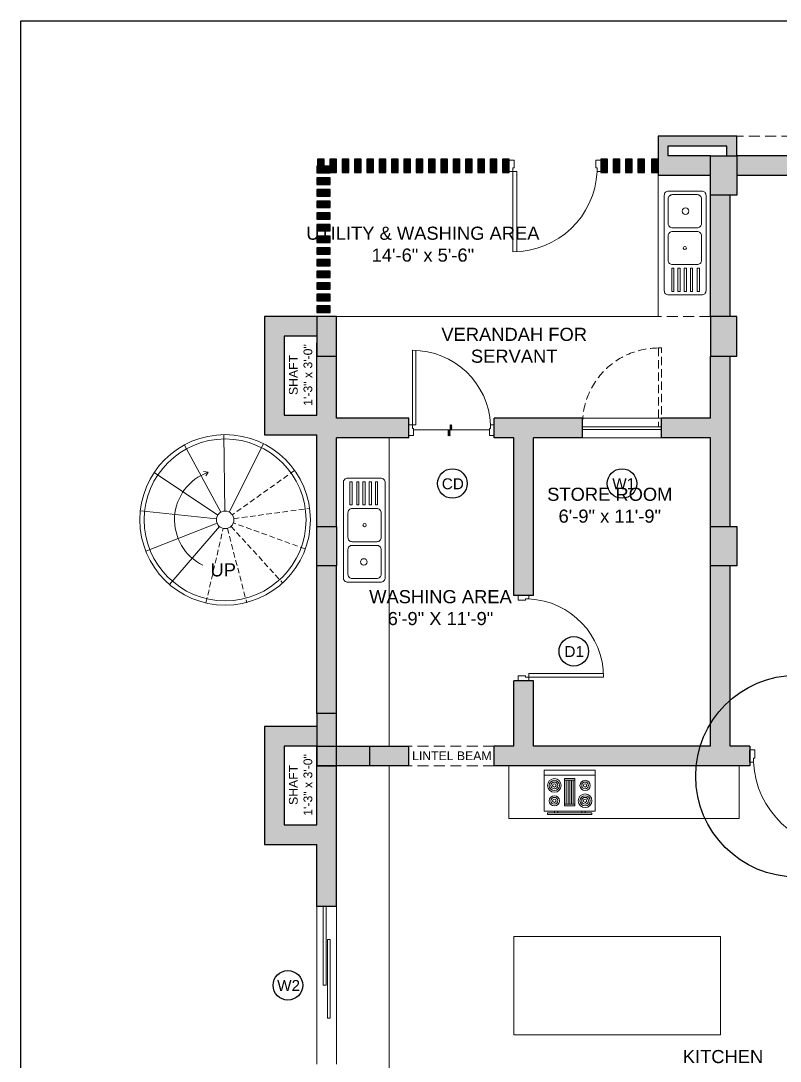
# Model space of a CAD drawing. Header units: inches. Extents: x 211391 to 214260, y -106888 to -102532.
# Drawn here: x 211468.8 to 211816, y -105902.4 to -105426.6 of the extents above; entities that cross this region are included whole.
import ezdxf

# ---------------------------------------------------------------- set-up
doc = ezdxf.new("R2010")
doc.units = ezdxf.units.IN
doc.header["$MEASUREMENT"] = 0
doc.linetypes.add('HIDDEN', pattern=[0.375, 0.25, -0.125])
doc.layers.get('0').update_dxf_attribs({"color": 4})
doc.layers.add('COLUMN', color=6, linetype='Continuous')
for name, color, linetype, lineweight in [('counter', 177, 'Continuous', 13), ('DOOR', 2, 'Continuous', 9), ('DROP', 1, 'Continuous', 5), ('FIXTURES', 8, 'Continuous', 9), ('HATCH', 251, 'Continuous', 13), ('HIDDEN', 8, 'Continuous', 13), ('STEPS', 2, 'Continuous', 18), ('TEXT', 3, 'Continuous', 9), ('TEXT 1', 3, 'Continuous', 15), ('WALL', 5, 'Continuous', 25), ('window', 1, 'Continuous', 18)]:
    doc.layers.add(name, color=color, linetype=linetype, lineweight=lineweight)
doc.styles.add('22', font='arial.ttf', dxfattribs={"height": 7})
doc.styles.add('STYLE1', font='arial.ttf', dxfattribs={"height": 8})

# ---------------------------------------------------------------- blocks, each defined once
blk = doc.blocks.new('*U5')
at = {"layer": 'DOOR'}
for points in [[(1.5, -4.54), (1.5, -3.04), (2, -3.04), (2, -0.04), (0, -0.04), (0, -4.54)], [(34.5, -4.54), (34.5, -3.04), (34, -3.04), (34, -0.04), (36, -0.04), (36, -4.54)]]:
    blk.add_lwpolyline(points, close=True, dxfattribs=at)
blk.add_lwpolyline([(34.5, -4.54, -0.400224), (1.5, -36.04), (1.5, -4.54), (3, -4.54), (3, -36.01)], format="xyb", dxfattribs=at)
blk = doc.blocks.new('*X6')
at = {"color": 0}
for p, q in [((-16.8, -3.5), (-13.3, 0)), ((-16.8, -0.8), (-15.9, 0)), ((-16.4, -5.8), (-10.6, 0)), ((-13.8, -5.8), (-8, 0)), ((-11.1, -5.8), (-5.3, 0)), ((-8.5, -5.8), (-2.7, 0)), ((-5.8, -5.8), (0, 0)), ((0, 0), (6, 6)), ((0, 2.7), (3.3, 6)), ((0, 5.3), (0.7, 6)), ((2.7, 0), (8.7, 6)), ((5.3, 0), (11.3, 6)), ((8, 0), (14, 6)), ((10.6, 0), (16.6, 6)), ((13.3, 0), (17, 3.8)), ((15.9, 0), (17, 1.1)), ((-3.2, -5.8), (0, -2.7)), ((-0.5, -5.8), (0, -5.3))]:
    blk.add_line(p, q, dxfattribs=at)
blk = doc.blocks.new('4 UQ46U')
at = {"layer": 'DROP', "lineweight": 5}
blk.add_lwpolyline([(67308.83, -52969.15), (67308.83, -52972.46), (67307.64, -52972.46), (67307.64, -52975.82)], dxfattribs=at)
at = {"layer": 'DROP', "lineweight": 5, "extrusion": (0, 0, -1), "xscale": 0.1972594911858323, "yscale": 0.1972594911858323, "zscale": -0.1972594911858323, "rotation": 270}
blk.add_blockref('*X6', (-67308.83, -52972.46), dxfattribs=at)
blk = doc.blocks.new('A$C65C017E6')
at = {"layer": 'FIXTURES'}
for points in [[(17.3, 0, 0.414214), (19.3, 2), (19.3, 46, 0.414214), (17.3, 48), (2, 48, 0.414214), (0, 46), (0, 2, 0.414214), (2, 0)], [(3.84, 34, 0.414214), (1.84, 32), (1.84, 20.66, 0.414214), (3.84, 18.66), (15.18, 18.66, 0.414214), (17.18, 20.66), (17.18, 32, 0.414214), (15.18, 34)], [(3.84, 1.66, -0.414214), (1.84, 3.66), (1.84, 15, -0.414214), (3.84, 17), (15.18, 17, -0.414214), (17.18, 15), (17.18, 3.66, -0.414214), (15.18, 1.66)]]:
    blk.add_lwpolyline(points, format="xyb", close=True, dxfattribs=at)
for points in [[(3.46, 35.65), (3.46, 35.65), (3.46, 46.34), (3.46, 46.34), (4.46, 46.34), (4.46, 46.34), (4.46, 35.65), (4.46, 35.65)], [(6.34, 35.65), (6.34, 35.65), (6.34, 46.34), (6.34, 46.34), (7.34, 46.34), (7.34, 46.34), (7.34, 35.65), (7.34, 35.65)], [(9.22, 35.65), (9.22, 35.65), (9.22, 46.34), (9.22, 46.34), (10.23, 46.34), (10.23, 46.34), (10.23, 35.65), (10.23, 35.65)], [(12.1, 35.65), (12.1, 35.65), (12.1, 46.34), (12.1, 46.34), (13.11, 46.34), (13.11, 46.34), (13.11, 35.65), (13.11, 35.65)], [(15.27, 35.65), (15.27, 35.65), (15.27, 46.34), (15.27, 46.34), (16.27, 46.34), (16.27, 46.34), (16.27, 35.65), (16.27, 35.65)]]:
    blk.add_lwpolyline(points, close=True, dxfattribs=at)
for centre, radius in [((9.51, 26.33), 0.75), ((9.82, 9.33), 1.5)]:
    blk.add_circle(centre, radius, dxfattribs=at)
blk = doc.blocks.new('Range-Oven - 30 in top')
at = {"layer": 'FIXTURES'}
for p, q in [((0, -3), (30, -3)), ((12, -6), (18, -6)), ((13, -20), (13, -6)), ((14, -6), (14, -20)), ((15, -20), (15, -6)), ((16, -6), (16, -20)), ((17, -20), (17, -6)), ((6, -24), (6, -25)), ((8, -25), (8, -24)), ((18, -20), (12, -20)), ((22, -25), (22, -24)), ((24, -24), (24, -25))]:
    blk.add_line(p, q, dxfattribs=at)
for points in [[(0, -24), (0, 0), (30, 0), (30, -24)], [(12, -21), (12, -5), (18, -5), (18, -21)], [(2, -26), (2, -25), (28, -25), (28, -26)]]:
    blk.add_lwpolyline(points, close=True, dxfattribs=at)
for centre, radius in [((6, -9), 4), ((6, -9), 3), ((24, -9), 3), ((6, -9), 2), ((6, -9), 1), ((24, -9), 2), ((24, -9), 1), ((6, -18), 3), ((6, -18), 2), ((6, -18), 1), ((24, -18), 4), ((24, -18), 3), ((24, -18), 2), ((24, -18), 1)]:
    blk.add_circle(centre, radius, dxfattribs=at)
blk = doc.blocks.new('erwe54')
at = {"layer": 'COLUMN', "ltscale": 20, "true_color": 0xe517e8}
h = blk.add_hatch(color=6, dxfattribs=at)
h.dxf.hatch_style = 1
h.paths.add_polyline_path([(205227.77, -115091.54), (205227.77, -115073.54), (205215.77, -115073.54), (205215.77, -115091.54)])
h = blk.add_hatch(color=6, dxfattribs=at)
h.dxf.hatch_style = 1
h.paths.add_polyline_path([(205035.77, -115165.04), (205044.77, -115165.04), (205044.77, -115147.04), (205035.77, -115147.04)])
h = blk.add_hatch(color=6, dxfattribs=at)
h.dxf.hatch_style = 1
h.paths.add_polyline_path([(205215.77, -115165.04), (205227.77, -115165.04), (205227.77, -115147.04), (205215.77, -115147.04)])
h = blk.add_hatch(color=6, dxfattribs=at)
h.dxf.hatch_style = 1
h.paths.add_polyline_path([(205044.77, -115261.04), (205044.77, -115243.04), (205035.77, -115243.04), (205035.77, -115261.04)])
h = blk.add_hatch(color=6, dxfattribs=at)
h.dxf.hatch_style = 1
h.paths.add_polyline_path([(205227.77, -115261.04), (205227.77, -115243.04), (205215.77, -115243.04), (205215.77, -115261.04)])
h = blk.add_hatch(color=6, dxfattribs=at)
h.dxf.hatch_style = 1
h.paths.add_polyline_path([(205035.77, -115328.54), (205035.77, -115352.54), (205044.77, -115352.54), (205044.77, -115328.54)])
h = blk.add_hatch(color=6, dxfattribs=at)
h.dxf.hatch_style = 1
h.paths.add_polyline_path([(205059.77, -115352.54), (205035.77, -115352.54), (205035.77, -115343.54), (205059.77, -115343.54)])
at = {"layer": 'COLUMN', "ltscale": 20}
for points in [[(205227.77, -115073.54), (205227.77, -115091.54), (205215.77, -115091.54), (205215.77, -115073.54)], [(205035.77, -115165.04), (205044.77, -115165.04), (205044.77, -115147.04), (205035.77, -115147.04)], [(205215.77, -115165.04), (205227.77, -115165.04), (205227.77, -115147.04), (205215.77, -115147.04)], [(205044.77, -115243.04), (205044.77, -115261.04), (205035.77, -115261.04), (205035.77, -115243.04)], [(205227.77, -115243.04), (205227.77, -115261.04), (205215.77, -115261.04), (205215.77, -115243.04)], [(205035.77, -115328.54), (205035.77, -115352.54), (205044.77, -115352.54), (205044.77, -115328.54)], [(205059.77, -115352.54), (205035.77, -115352.54), (205035.77, -115343.54), (205059.77, -115343.54)]]:
    blk.add_lwpolyline(points, close=True, dxfattribs=at)

msp = doc.modelspace()

# ---------------------------------------------------------------- hatches: boundary and pattern name
at = {"layer": 'HATCH', "ltscale": 15}
h = msp.add_hatch(color=256, dxfattribs=at)
h.dxf.hatch_style = 1
h.paths.add_polyline_path([(211784.19, -105488.4), (211764.69, -105488.4), (211764.69, -105483.9), (211791.69, -105483.9), (211791.69, -105488.4), (211796.19, -105488.4), (211796.19, -105479.4), (211760.19, -105479.4), (211760.19, -105497.4), (211784.19, -105497.4)])
h = msp.add_hatch(color=256, dxfattribs=at)
h.dxf.hatch_style = 1
h.paths.add_polyline_path([(211829.19, -105488.4), (211796.19, -105488.4), (211796.19, -105497.4), (211829.19, -105497.4)])
at = {"layer": 'HATCH', "ltscale": 20}
h = msp.add_hatch(dxfattribs=at)
h.set_pattern_fill('ANSI31', color=256, angle=90)
h.set_pattern_definition([(135, (114067.77103, -317695.17043), (-0.08838834765, -0.08838834765), [])])
h.paths.add_polyline_path([(211604.19, -105496.06), (211610.19, -105496.06), (211610.19, -105493.06), (211604.19, -105493.06)])
h = msp.add_hatch(dxfattribs=at)
h.set_pattern_fill('ANSI31', color=256)
h.set_pattern_definition([(45, (-594.66648, -7953.48748), (-0.08838834765, 0.08838834765), [])])
h.paths.add_polyline_path([(211604.44, -105489.9), (211604.44, -105495.9), (211607.44, -105495.9), (211607.44, -105489.9)])
h = msp.add_hatch(dxfattribs=at)
h.set_pattern_fill('ANSI31', color=256)
h.set_pattern_definition([(45, (-589.02779, -7953.48748), (-0.08838834765, 0.08838834765), [])])
h.paths.add_polyline_path([(211610.08, -105489.9), (211610.08, -105495.9), (211613.08, -105495.9), (211613.08, -105489.9)])
h = msp.add_hatch(dxfattribs=at)
h.set_pattern_fill('ANSI31', color=256)
h.set_pattern_definition([(45, (-583.3891, -7953.48748), (-0.08838834765, 0.08838834765), [])])
h.paths.add_polyline_path([(211615.72, -105489.9), (211615.72, -105495.9), (211618.72, -105495.9), (211618.72, -105489.9)])
h = msp.add_hatch(dxfattribs=at)
h.set_pattern_fill('ANSI31', color=256)
h.set_pattern_definition([(45, (-577.75041, -7953.48748), (-0.08838834765, 0.08838834765), [])])
h.paths.add_polyline_path([(211621.36, -105489.9), (211621.36, -105495.9), (211624.36, -105495.9), (211624.36, -105489.9)])
h = msp.add_hatch(dxfattribs=at)
h.set_pattern_fill('ANSI31', color=256)
h.set_pattern_definition([(45, (-572.11171, -7953.48748), (-0.08838834765, 0.08838834765), [])])
h.paths.add_polyline_path([(211626.99, -105489.9), (211626.99, -105495.9), (211629.99, -105495.9), (211629.99, -105489.9)])
h = msp.add_hatch(dxfattribs=at)
h.set_pattern_fill('ANSI31', color=256)
h.set_pattern_definition([(45, (-566.47302, -7953.48748), (-0.08838834765, 0.08838834765), [])])
h.paths.add_polyline_path([(211632.63, -105489.9), (211632.63, -105495.9), (211635.63, -105495.9), (211635.63, -105489.9)])
h = msp.add_hatch(dxfattribs=at)
h.set_pattern_fill('ANSI31', color=256)
h.set_pattern_definition([(45, (-560.83433, -7953.48748), (-0.08838834765, 0.08838834765), [])])
h.paths.add_polyline_path([(211638.27, -105489.9), (211638.27, -105495.9), (211641.27, -105495.9), (211641.27, -105489.9)])
h = msp.add_hatch(dxfattribs=at)
h.set_pattern_fill('ANSI31', color=256)
h.set_pattern_definition([(45, (-555.19564, -7953.48748), (-0.08838834765, 0.08838834765), [])])
h.paths.add_polyline_path([(211643.91, -105489.9), (211643.91, -105495.9), (211646.91, -105495.9), (211646.91, -105489.9)])
h = msp.add_hatch(dxfattribs=at)
h.set_pattern_fill('ANSI31', color=256)
h.set_pattern_definition([(45, (-549.55694, -7953.48748), (-0.08838834765, 0.08838834765), [])])
h.paths.add_polyline_path([(211649.55, -105489.9), (211649.55, -105495.9), (211652.55, -105495.9), (211652.55, -105489.9)])
h = msp.add_hatch(dxfattribs=at)
h.set_pattern_fill('ANSI31', color=256)
h.set_pattern_definition([(45, (-543.91825, -7953.48748), (-0.08838834765, 0.08838834765), [])])
h.paths.add_polyline_path([(211655.19, -105489.9), (211655.19, -105495.9), (211658.19, -105495.9), (211658.19, -105489.9)])
h = msp.add_hatch(dxfattribs=at)
h.set_pattern_fill('ANSI31', color=256)
h.set_pattern_definition([(45, (-538.27956, -7953.48748), (-0.08838834765, 0.08838834765), [])])
h.paths.add_polyline_path([(211660.83, -105489.9), (211660.83, -105495.9), (211663.83, -105495.9), (211663.83, -105489.9)])
h = msp.add_hatch(dxfattribs=at)
h.set_pattern_fill('ANSI31', color=256)
h.set_pattern_definition([(45, (-532.64087, -7953.48748), (-0.08838834765, 0.08838834765), [])])
h.paths.add_polyline_path([(211666.46, -105489.9), (211666.46, -105495.9), (211669.46, -105495.9), (211669.46, -105489.9)])
h = msp.add_hatch(dxfattribs=at)
h.set_pattern_fill('ANSI31', color=256)
h.set_pattern_definition([(45, (-527.00217, -7953.48748), (-0.08838834765, 0.08838834765), [])])
h.paths.add_polyline_path([(211672.1, -105489.9), (211672.1, -105495.9), (211675.1, -105495.9), (211675.1, -105489.9)])
h = msp.add_hatch(dxfattribs=at)
h.set_pattern_fill('ANSI31', color=256)
h.set_pattern_definition([(45, (-521.36348, -7953.48748), (-0.08838834765, 0.08838834765), [])])
h.paths.add_polyline_path([(211677.74, -105489.9), (211677.74, -105495.9), (211680.74, -105495.9), (211680.74, -105489.9)])
h = msp.add_hatch(dxfattribs=at)
h.set_pattern_fill('ANSI31', color=256)
h.set_pattern_definition([(45, (-515.72479, -7953.48748), (-0.08838834765, 0.08838834765), [])])
h.paths.add_polyline_path([(211683.38, -105489.9), (211683.38, -105495.9), (211686.38, -105495.9), (211686.38, -105489.9)])
h = msp.add_hatch(dxfattribs=at)
h.set_pattern_fill('ANSI31', color=256)
h.set_pattern_definition([(45, (-510.0861, -7953.48748), (-0.08838834765, 0.08838834765), [])])
h.paths.add_polyline_path([(211689.02, -105489.9), (211689.02, -105495.9), (211692.02, -105495.9), (211692.02, -105489.9)])
h = msp.add_hatch(dxfattribs=at)
h.set_pattern_fill('ANSI31', color=256)
h.set_pattern_definition([(45, (-465.0861, -7953.48748), (-0.08838834765, 0.08838834765), [])])
h.paths.add_polyline_path([(211734.02, -105489.9), (211734.02, -105495.9), (211737.02, -105495.9), (211737.02, -105489.9)])
h = msp.add_hatch(dxfattribs=at)
h.set_pattern_fill('ANSI31', color=256)
h.set_pattern_definition([(45, (-459.4474, -7953.48748), (-0.08838834765, 0.08838834765), [])])
h.paths.add_polyline_path([(211739.66, -105489.9), (211739.66, -105495.9), (211742.66, -105495.9), (211742.66, -105489.9)])
h = msp.add_hatch(dxfattribs=at)
h.set_pattern_fill('ANSI31', color=256)
h.set_pattern_definition([(45, (-453.80871, -7953.48748), (-0.08838834765, 0.08838834765), [])])
h.paths.add_polyline_path([(211745.3, -105489.9), (211745.3, -105495.9), (211748.3, -105495.9), (211748.3, -105489.9)])
h = msp.add_hatch(dxfattribs=at)
h.set_pattern_fill('ANSI31', color=256)
h.set_pattern_definition([(45, (-448.17002, -7953.48748), (-0.08838834765, 0.08838834765), [])])
h.paths.add_polyline_path([(211750.94, -105489.9), (211750.94, -105495.9), (211753.94, -105495.9), (211753.94, -105489.9)])
h = msp.add_hatch(dxfattribs=at)
h.set_pattern_fill('ANSI31', color=256)
h.set_pattern_definition([(45, (-441.91735, -7953.48748), (-0.08838834765, 0.08838834765), [])])
h.paths.add_polyline_path([(211757.19, -105489.9), (211757.19, -105495.9), (211760.19, -105495.9), (211760.19, -105489.9)])
h = msp.add_hatch(dxfattribs=at)
h.set_pattern_fill('ANSI31', color=256, angle=90)
h.set_pattern_definition([(135, (114067.77103, -317700.50041), (-0.08838834765, -0.08838834765), [])])
h.paths.add_polyline_path([(211604.19, -105501.39), (211610.19, -105501.39), (211610.19, -105498.39), (211604.19, -105498.39)])
h = msp.add_hatch(dxfattribs=at)
h.set_pattern_fill('ANSI31', color=256, angle=90)
h.set_pattern_definition([(135, (114067.77103, -317705.8304), (-0.08838834765, -0.08838834765), [])])
h.paths.add_polyline_path([(211604.19, -105506.72), (211610.19, -105506.72), (211610.19, -105503.72), (211604.19, -105503.72)])
at = {"layer": 'HATCH', "ltscale": 15}
h = msp.add_hatch(color=256, dxfattribs=at)
h.dxf.hatch_style = 1
h.paths.add_polyline_path([(211793.19, -105506.4), (211784.19, -105506.4), (211784.19, -105561.9), (211793.19, -105561.9)])
at = {"layer": 'HATCH', "ltscale": 20}
h = msp.add_hatch(dxfattribs=at)
h.set_pattern_fill('ANSI31', color=256, angle=90)
h.set_pattern_definition([(135, (114067.77103, -317711.16039), (-0.08838834765, -0.08838834765), [])])
h.paths.add_polyline_path([(211604.19, -105512.05), (211610.19, -105512.05), (211610.19, -105509.05), (211604.19, -105509.05)])
h = msp.add_hatch(dxfattribs=at)
h.set_pattern_fill('ANSI31', color=256, angle=90)
h.set_pattern_definition([(135, (114067.77103, -317716.49038), (-0.08838834765, -0.08838834765), [])])
h.paths.add_polyline_path([(211604.19, -105517.38), (211610.19, -105517.38), (211610.19, -105514.38), (211604.19, -105514.38)])
h = msp.add_hatch(dxfattribs=at)
h.set_pattern_fill('ANSI31', color=256, angle=90)
h.set_pattern_definition([(135, (114067.77103, -317721.82037), (-0.08838834765, -0.08838834765), [])])
h.paths.add_polyline_path([(211604.19, -105522.71), (211610.19, -105522.71), (211610.19, -105519.71), (211604.19, -105519.71)])
h = msp.add_hatch(dxfattribs=at)
h.set_pattern_fill('ANSI31', color=256, angle=90)
h.set_pattern_definition([(135, (114067.77103, -317727.15035), (-0.08838834765, -0.08838834765), [])])
h.paths.add_polyline_path([(211604.19, -105528.04), (211610.19, -105528.04), (211610.19, -105525.04), (211604.19, -105525.04)])
h = msp.add_hatch(dxfattribs=at)
h.set_pattern_fill('ANSI31', color=256, angle=90)
h.set_pattern_definition([(135, (114067.77103, -317732.48034), (-0.08838834765, -0.08838834765), [])])
h.paths.add_polyline_path([(211604.19, -105533.37), (211610.19, -105533.37), (211610.19, -105530.37), (211604.19, -105530.37)])
h = msp.add_hatch(dxfattribs=at)
h.set_pattern_fill('ANSI31', color=256, angle=90)
h.set_pattern_definition([(135, (114067.77103, -317737.81033), (-0.08838834765, -0.08838834765), [])])
h.paths.add_polyline_path([(211604.19, -105538.7), (211610.19, -105538.7), (211610.19, -105535.7), (211604.19, -105535.7)])
h = msp.add_hatch(dxfattribs=at)
h.set_pattern_fill('ANSI31', color=256, angle=90)
h.set_pattern_definition([(135, (114067.77103, -317743.14032), (-0.08838834765, -0.08838834765), [])])
h.paths.add_polyline_path([(211604.19, -105544.03), (211610.19, -105544.03), (211610.19, -105541.03), (211604.19, -105541.03)])
h = msp.add_hatch(dxfattribs=at)
h.set_pattern_fill('ANSI31', color=256, angle=90)
h.set_pattern_definition([(135, (114067.77103, -317748.47031), (-0.08838834765, -0.08838834765), [])])
h.paths.add_polyline_path([(211604.19, -105549.36), (211610.19, -105549.36), (211610.19, -105546.36), (211604.19, -105546.36)])
h = msp.add_hatch(dxfattribs=at)
h.set_pattern_fill('ANSI31', color=256, angle=90)
h.set_pattern_definition([(135, (114067.77103, -317753.8003), (-0.08838834765, -0.08838834765), [])])
h.paths.add_polyline_path([(211604.19, -105554.69), (211610.19, -105554.69), (211610.19, -105551.69), (211604.19, -105551.69)])
h = msp.add_hatch(dxfattribs=at)
h.set_pattern_fill('ANSI31', color=256, angle=90)
h.set_pattern_definition([(135, (114067.77103, -317759.13028), (-0.08838834765, -0.08838834765), [])])
h.paths.add_polyline_path([(211604.19, -105560.02), (211610.19, -105560.02), (211610.19, -105557.02), (211604.19, -105557.02)])
at = {"layer": 'HATCH', "ltscale": 15}
h = msp.add_hatch(color=256, dxfattribs=at)
h.dxf.hatch_style = 1
h.paths.add_polyline_path([(211613.19, -105617.4), (211646.19, -105617.4), (211646.19, -105608.4), (211613.19, -105608.4), (211613.19, -105579.9), (211604.19, -105579.9), (211604.19, -105606.9), (211589.19, -105606.9), (211589.19, -105570.9), (211604.19, -105570.9), (211604.19, -105561.9), (211580.19, -105561.9), (211580.19, -105615.9), (211604.19, -105615.9), (211604.19, -105657.9), (211613.19, -105657.9)])
h = msp.add_hatch(color=256, dxfattribs=at)
h.dxf.hatch_style = 1
h.paths.add_polyline_path([(211793.19, -105579.9), (211784.19, -105579.9), (211784.19, -105608.4), (211761.69, -105608.4), (211761.69, -105617.4), (211784.19, -105617.4), (211784.19, -105657.9), (211793.19, -105657.9)])
h = msp.add_hatch(color=256, dxfattribs=at)
h.dxf.hatch_style = 1
h.paths.add_polyline_path([(211725.69, -105608.4), (211694.19, -105608.4), (211685.19, -105608.4), (211685.19, -105617.4), (211694.19, -105617.4), (211694.19, -105689.4), (211703.19, -105689.4), (211703.19, -105617.4), (211725.69, -105617.4)])
h = msp.add_hatch(color=256, dxfattribs=at)
h.dxf.hatch_style = 1
h.paths.add_polyline_path([(211613.19, -105675.9), (211604.19, -105675.9), (211604.19, -105743.4), (211613.19, -105743.4)])
h = msp.add_hatch(color=256, dxfattribs=at)
h.dxf.hatch_style = 1
h.paths.add_polyline_path([(211802.19, -105758.4), (211793.19, -105758.4), (211793.19, -105675.9), (211784.19, -105675.9), (211784.19, -105758.4), (211703.19, -105758.4), (211703.19, -105728.4), (211694.19, -105728.4), (211694.19, -105758.4), (211685.19, -105758.4), (211685.19, -105767.4), (211802.19, -105767.4)])
h = msp.add_hatch(color=256, dxfattribs=at)
h.dxf.hatch_style = 1
h.paths.add_polyline_path([(211613.19, -105767.4), (211604.19, -105767.4), (211604.19, -105794.4), (211589.19, -105794.4), (211589.19, -105758.4), (211604.19, -105758.4), (211604.19, -105749.4), (211580.19, -105749.4), (211580.19, -105803.4), (211604.19, -105803.4), (211604.19, -105831.74), (211613.19, -105831.74)])
h = msp.add_hatch(color=256, dxfattribs=at)
h.dxf.hatch_style = 1
h.paths.add_polyline_path([(211646.19, -105758.4), (211628.19, -105758.4), (211628.19, -105767.4), (211646.19, -105767.4)])

# ---------------------------------------------------------------- linework, layer by layer
at = {"ltscale": 15}
msp.add_lwpolyline([(211468.75, -105426.59), (212726.55, -105426.59), (212726.55, -106888.48), (211468.75, -106888.48)], close=True, dxfattribs=at)
at = {"layer": 'counter', "ltscale": 20}
for p, q in [((211760.19, -105561.9), (211760.19, -105497.4)), ((211637.19, -105758.4), (211637.19, -105617.4)), ((211637.19, -105944.4), (211637.19, -105767.4)), ((211797.33, -105767.4), (211797.33, -105791.4))]:
    msp.add_line(p, q, dxfattribs=at)
for points in [[(211691.94, -105767.4), (211691.94, -105791.4), (211797.33, -105791.4)], [(211694.19, -105890.4), (211694.19, -105845.4), (211788.69, -105845.4), (211788.69, -105890.4), (211694.19, -105890.4)]]:
    msp.add_lwpolyline(points, dxfattribs=at)
at = {"layer": 'Defpoints'}
for centre in [(211666.12, -105638.21), (211743.69, -105638.21), (211721.63, -105714.98), (211590.89, -105867.74)]:
    msp.add_circle(centre, 6.76, dxfattribs=at)
at = {"layer": 'Defpoints', "ltscale": 15}
msp.add_circle((211823.52, -105772.04), 46.13, dxfattribs=at)
at = {"layer": 'DROP', "ltscale": 20}
msp.add_line((211648.35, -105613.72), (211683.02, -105613.72), dxfattribs=at)
at = {"layer": 'HIDDEN', "linetype": 'HIDDEN', "ltscale": 20}
for p, q in [((211784.19, -105561.9), (211604.19, -105561.9)), ((211685.19, -105758.4), (211646.19, -105758.4)), ((211685.19, -105767.4), (211646.19, -105767.4))]:
    msp.add_line(p, q, dxfattribs=at)
at = {"layer": 'STEPS'}
for p, q in [((211561.52, -105615.87), (211562.12, -105650.86)), ((211560.28, -105651.35), (211543.55, -105620.61)), ((211563.99, -105651.29), (211579.79, -105620.06)), ((211529.76, -105633.19), (211558.86, -105652.64)), ((211558.21, -105654.44), (211523.41, -105650.74)), ((211525.93, -105669.24), (211558.47, -105656.34)), ((211559.58, -105657.9), (211536.77, -105684.44))]:
    msp.add_line(p, q, dxfattribs=at)
at = {"layer": 'STEPS', "linetype": 'HIDDEN', "ltscale": 10}
for p, q in [((211593.95, -105632.23), (211565.45, -105652.54)), ((211566.15, -105654.32), (211600.83, -105649.58)), ((211553.42, -105692.87), (211561.29, -105658.76)), ((211563.2, -105658.73), (211572.13, -105692.87)), ((211564.89, -105657.82), (211588.48, -105683.66)), ((211598.86, -105668.14), (211565.95, -105656.23))]:
    msp.add_line(p, q, dxfattribs=at)
at = {"layer": 'STEPS'}
msp.add_lwpolyline([(211552.35, -105632.76), (211554.38, -105633.1), (211553.33, -105634.74)], dxfattribs=at)
for radius in [39, 37, 4]:
    msp.add_circle((211562.19, -105654.86), radius, dxfattribs=at)
msp.add_arc((211562.19, -105654.86), 23.13, 109.7257, 243.8657, dxfattribs=at)
at = {"layer": 'WALL', "ltscale": 20}
for p, q in [((211796.19, -105479.4), (211760.19, -105479.4)), ((211760.19, -105479.4), (211760.19, -105497.4)), ((211791.69, -105483.9), (211764.69, -105483.9)), ((211764.69, -105483.9), (211764.69, -105488.4)), ((211791.69, -105488.4), (211791.69, -105483.9)), ((211796.19, -105488.4), (211796.19, -105479.4)), ((211784.19, -105488.4), (211764.69, -105488.4)), ((211829.19, -105488.4), (211796.19, -105488.4)), ((211610.19, -105493.06), (211604.19, -105493.06)), ((211604.19, -105493.06), (211604.19, -105496.06)), ((211607.44, -105489.9), (211604.44, -105489.9)), ((211604.44, -105489.9), (211604.44, -105495.9)), ((211607.44, -105495.9), (211607.44, -105489.9)), ((211613.08, -105489.9), (211610.08, -105489.9)), ((211610.08, -105489.9), (211610.08, -105495.9)), ((211610.19, -105496.06), (211610.19, -105493.06)), ((211613.08, -105495.9), (211613.08, -105489.9)), ((211618.72, -105489.9), (211615.72, -105489.9)), ((211615.72, -105489.9), (211615.72, -105495.9)), ((211618.72, -105495.9), (211618.72, -105489.9)), ((211624.36, -105489.9), (211621.36, -105489.9)), ((211621.36, -105489.9), (211621.36, -105495.9)), ((211624.36, -105495.9), (211624.36, -105489.9)), ((211629.99, -105489.9), (211626.99, -105489.9)), ((211626.99, -105489.9), (211626.99, -105495.9)), ((211629.99, -105495.9), (211629.99, -105489.9)), ((211635.63, -105489.9), (211632.63, -105489.9)), ((211632.63, -105489.9), (211632.63, -105495.9)), ((211635.63, -105495.9), (211635.63, -105489.9)), ((211641.27, -105489.9), (211638.27, -105489.9)), ((211638.27, -105489.9), (211638.27, -105495.9)), ((211641.27, -105495.9), (211641.27, -105489.9)), ((211646.91, -105489.9), (211643.91, -105489.9)), ((211643.91, -105489.9), (211643.91, -105495.9)), ((211646.91, -105495.9), (211646.91, -105489.9)), ((211652.55, -105489.9), (211649.55, -105489.9)), ((211649.55, -105489.9), (211649.55, -105495.9)), ((211652.55, -105495.9), (211652.55, -105489.9)), ((211658.19, -105489.9), (211655.19, -105489.9)), ((211655.19, -105489.9), (211655.19, -105495.9)), ((211658.19, -105495.9), (211658.19, -105489.9)), ((211663.83, -105489.9), (211660.83, -105489.9)), ((211660.83, -105489.9), (211660.83, -105495.9)), ((211663.83, -105495.9), (211663.83, -105489.9)), ((211669.46, -105489.9), (211666.46, -105489.9)), ((211666.46, -105489.9), (211666.46, -105495.9)), ((211669.46, -105495.9), (211669.46, -105489.9)), ((211675.1, -105489.9), (211672.1, -105489.9)), ((211672.1, -105489.9), (211672.1, -105495.9)), ((211675.1, -105495.9), (211675.1, -105489.9)), ((211680.74, -105489.9), (211677.74, -105489.9)), ((211677.74, -105489.9), (211677.74, -105495.9)), ((211680.74, -105495.9), (211680.74, -105489.9)), ((211686.38, -105489.9), (211683.38, -105489.9)), ((211683.38, -105489.9), (211683.38, -105495.9)), ((211686.38, -105495.9), (211686.38, -105489.9)), ((211692.02, -105489.9), (211689.02, -105489.9)), ((211689.02, -105489.9), (211689.02, -105495.9)), ((211692.02, -105495.9), (211692.02, -105489.9)), ((211737.02, -105489.9), (211734.02, -105489.9)), ((211734.02, -105489.9), (211734.02, -105495.9)), ((211737.02, -105495.9), (211737.02, -105489.9)), ((211742.66, -105489.9), (211739.66, -105489.9)), ((211739.66, -105489.9), (211739.66, -105495.9)), ((211742.66, -105495.9), (211742.66, -105489.9)), ((211748.3, -105489.9), (211745.3, -105489.9)), ((211745.3, -105489.9), (211745.3, -105495.9)), ((211748.3, -105495.9), (211748.3, -105489.9)), ((211753.94, -105489.9), (211750.94, -105489.9)), ((211750.94, -105489.9), (211750.94, -105495.9)), ((211753.94, -105495.9), (211753.94, -105489.9)), ((211760.19, -105489.9), (211757.19, -105489.9)), ((211757.19, -105489.9), (211757.19, -105495.9)), ((211760.19, -105495.9), (211760.19, -105489.9)), ((211604.19, -105496.06), (211610.19, -105496.06)), ((211604.44, -105495.9), (211607.44, -105495.9)), ((211610.08, -105495.9), (211613.08, -105495.9)), ((211615.72, -105495.9), (211618.72, -105495.9)), ((211621.36, -105495.9), (211624.36, -105495.9)), ((211626.99, -105495.9), (211629.99, -105495.9)), ((211632.63, -105495.9), (211635.63, -105495.9)), ((211638.27, -105495.9), (211641.27, -105495.9)), ((211643.91, -105495.9), (211646.91, -105495.9)), ((211649.55, -105495.9), (211652.55, -105495.9)), ((211655.19, -105495.9), (211658.19, -105495.9)), ((211660.83, -105495.9), (211663.83, -105495.9)), ((211666.46, -105495.9), (211669.46, -105495.9)), ((211672.1, -105495.9), (211675.1, -105495.9)), ((211677.74, -105495.9), (211680.74, -105495.9)), ((211683.38, -105495.9), (211686.38, -105495.9)), ((211689.02, -105495.9), (211692.02, -105495.9)), ((211734.02, -105495.9), (211737.02, -105495.9)), ((211739.66, -105495.9), (211742.66, -105495.9)), ((211745.3, -105495.9), (211748.3, -105495.9)), ((211750.94, -105495.9), (211753.94, -105495.9)), ((211757.19, -105495.9), (211760.19, -105495.9)), ((211784.19, -105497.4), (211760.19, -105497.4)), ((211829.19, -105497.4), (211796.19, -105497.4)), ((211610.19, -105498.39), (211604.19, -105498.39)), ((211604.19, -105498.39), (211604.19, -105501.39)), ((211604.19, -105501.39), (211610.19, -105501.39)), ((211610.19, -105501.39), (211610.19, -105498.39)), ((211610.19, -105503.72), (211604.19, -105503.72)), ((211604.19, -105503.72), (211604.19, -105506.72)), ((211604.19, -105506.72), (211610.19, -105506.72)), ((211610.19, -105506.72), (211610.19, -105503.72)), ((211784.19, -105561.9), (211784.19, -105506.4)), ((211793.19, -105561.9), (211793.19, -105506.4)), ((211610.19, -105509.05), (211604.19, -105509.05)), ((211604.19, -105509.05), (211604.19, -105512.05)), ((211604.19, -105512.05), (211610.19, -105512.05)), ((211610.19, -105512.05), (211610.19, -105509.05)), ((211610.19, -105514.38), (211604.19, -105514.38)), ((211604.19, -105514.38), (211604.19, -105517.38)), ((211604.19, -105517.38), (211610.19, -105517.38)), ((211610.19, -105517.38), (211610.19, -105514.38)), ((211610.19, -105519.71), (211604.19, -105519.71)), ((211604.19, -105519.71), (211604.19, -105522.71)), ((211610.19, -105522.71), (211610.19, -105519.71)), ((211604.19, -105522.71), (211610.19, -105522.71)), ((211610.19, -105525.04), (211604.19, -105525.04)), ((211604.19, -105525.04), (211604.19, -105528.04)), ((211610.19, -105528.04), (211610.19, -105525.04)), ((211604.19, -105528.04), (211610.19, -105528.04)), ((211610.19, -105530.37), (211604.19, -105530.37)), ((211604.19, -105530.37), (211604.19, -105533.37)), ((211610.19, -105533.37), (211610.19, -105530.37)), ((211604.19, -105533.37), (211610.19, -105533.37)), ((211610.19, -105535.7), (211604.19, -105535.7)), ((211604.19, -105535.7), (211604.19, -105538.7)), ((211610.19, -105538.7), (211610.19, -105535.7)), ((211604.19, -105538.7), (211610.19, -105538.7)), ((211610.19, -105541.03), (211604.19, -105541.03)), ((211604.19, -105541.03), (211604.19, -105544.03)), ((211610.19, -105544.03), (211610.19, -105541.03)), ((211604.19, -105544.03), (211610.19, -105544.03)), ((211610.19, -105546.36), (211604.19, -105546.36)), ((211604.19, -105546.36), (211604.19, -105549.36)), ((211604.19, -105549.36), (211610.19, -105549.36)), ((211610.19, -105549.36), (211610.19, -105546.36)), ((211610.19, -105551.69), (211604.19, -105551.69)), ((211604.19, -105551.69), (211604.19, -105554.69)), ((211604.19, -105554.69), (211610.19, -105554.69)), ((211610.19, -105554.69), (211610.19, -105551.69)), ((211610.19, -105557.02), (211604.19, -105557.02)), ((211604.19, -105557.02), (211604.19, -105560.02)), ((211604.19, -105560.02), (211610.19, -105560.02)), ((211610.19, -105560.02), (211610.19, -105557.02)), ((211604.19, -105606.9), (211604.19, -105573.9)), ((211613.19, -105608.4), (211613.19, -105573.9)), ((211784.19, -105608.4), (211784.19, -105579.9)), ((211793.19, -105657.9), (211793.19, -105579.9)), ((211646.19, -105608.4), (211613.19, -105608.4)), ((211646.19, -105617.4), (211646.19, -105608.4)), ((211694.19, -105608.4), (211685.19, -105608.4)), ((211685.19, -105617.4), (211685.19, -105608.4)), ((211725.69, -105608.4), (211694.19, -105608.4)), ((211725.69, -105617.4), (211725.69, -105608.4)), ((211784.19, -105608.4), (211761.69, -105608.4)), ((211761.69, -105617.4), (211761.69, -105608.4)), ((211604.19, -105657.9), (211604.19, -105615.9)), ((211613.19, -105657.9), (211613.19, -105617.4)), ((211646.19, -105617.4), (211613.19, -105617.4)), ((211694.19, -105617.4), (211685.19, -105617.4)), ((211694.19, -105689.4), (211694.19, -105617.4)), ((211725.69, -105617.4), (211703.19, -105617.4)), ((211703.19, -105689.4), (211703.19, -105617.4)), ((211784.19, -105617.4), (211761.69, -105617.4)), ((211784.19, -105657.9), (211784.19, -105617.4)), ((211604.19, -105743.4), (211604.19, -105675.9)), ((211613.19, -105743.4), (211613.19, -105675.9)), ((211784.19, -105758.4), (211784.19, -105675.9)), ((211793.19, -105758.4), (211793.19, -105675.9)), ((211703.19, -105689.4), (211694.19, -105689.4)), ((211694.19, -105758.4), (211694.19, -105728.4)), ((211703.19, -105728.4), (211694.19, -105728.4)), ((211703.19, -105758.4), (211703.19, -105728.4)), ((211628.19, -105758.4), (211646.19, -105758.4)), ((211646.19, -105767.4), (211646.19, -105758.4)), ((211694.19, -105758.4), (211685.19, -105758.4)), ((211685.19, -105767.4), (211685.19, -105758.4)), ((211784.19, -105758.4), (211703.19, -105758.4)), ((211802.19, -105758.4), (211793.19, -105758.4)), ((211802.19, -105758.4), (211802.19, -105767.4)), ((211604.19, -105794.4), (211604.19, -105767.4)), ((211613.19, -105831.74), (211613.19, -105767.4)), ((211646.19, -105767.4), (211628.19, -105767.4)), ((211802.19, -105767.4), (211685.19, -105767.4)), ((211604.19, -105831.74), (211604.19, -105803.4)), ((211613.19, -105831.74), (211604.19, -105831.74))]:
    msp.add_line(p, q, dxfattribs=at)
at = {"layer": 'WALL'}
for p, q in [((211604.19, -105561.9), (211580.19, -105561.9)), ((211580.19, -105561.9), (211580.19, -105615.9)), ((211604.19, -105570.9), (211589.19, -105570.9)), ((211589.19, -105570.9), (211589.19, -105606.9)), ((211589.19, -105606.9), (211604.19, -105606.9)), ((211580.19, -105615.9), (211604.19, -105615.9)), ((211604.19, -105749.4), (211580.19, -105749.4)), ((211580.19, -105749.4), (211580.19, -105803.4)), ((211604.19, -105758.4), (211589.19, -105758.4)), ((211589.19, -105758.4), (211589.19, -105794.4)), ((211589.19, -105794.4), (211604.19, -105794.4)), ((211580.19, -105803.4), (211604.19, -105803.4))]:
    msp.add_line(p, q, dxfattribs=at)
at = {"layer": 'window', "linetype": 'HIDDEN', "ltscale": 20}
msp.add_line((212009.19, -105479.4), (211796.19, -105479.4), dxfattribs=at)
at = {"layer": 'window', "ltscale": 20}
for p, q in [((211761.69, -105608.4), (211725.69, -105608.4)), ((211761.69, -105612.23), (211725.69, -105612.23)), ((211725.69, -105613.58), (211761.69, -105613.58)), ((211725.69, -105617.4), (211761.69, -105617.4)), ((211604.19, -105831.74), (211604.19, -105903.74)), ((211613.19, -105903.74), (211613.19, -105831.74))]:
    msp.add_line(p, q, dxfattribs=at)
msp.add_lwpolyline([(211604.19, -105573.9), (211604.19, -105561.9), (211760.19, -105561.9)], dxfattribs=at)
at = {"layer": 'window', "linetype": 'HIDDEN', "ltscale": 15}
msp.add_lwpolyline([(211760.33, -105576.23), (211760.33, -105612.23), (211761.69, -105612.23), (211761.69, -105576.23)], close=True, dxfattribs=at)
at = {"layer": 'window', "ltscale": 20}
for points in [[(211607.08, -105867.74), (211608.44, -105867.74), (211608.44, -105831.74), (211607.08, -105831.74)], [(211610.29, -105882.74), (211608.94, -105882.74), (211608.94, -105846.74), (211610.29, -105846.74)]]:
    msp.add_lwpolyline(points, close=True, dxfattribs=at)
at = {"layer": 'window', "linetype": 'HIDDEN', "ltscale": 15}
msp.add_arc((211760.33, -105610.9), 34.67, 90, 182.1956, dxfattribs=at)

# ---------------------------------------------------------------- block references
at = {"layer": 'DOOR', "ltscale": 5}
for p, xscale, yscale, zscale in [((211692.02, -105490.23), 1.166666666556719, 1.166666666556719, 1.166666666556719), ((211846.99, -105760.04), -1.25, 1.25, 1.25)]:
    msp.add_blockref('*U5', p, dxfattribs=dict(at, xscale=xscale, yscale=yscale, zscale=zscale))
at = {"layer": 'DOOR', "ltscale": 5, "yscale": 1.083333333333333, "zscale": 1.083333333333333}
for p, xscale, rotation in [((211646.19, -105616.34), -1.083333333333333, 180), ((211696.21, -105728.4), 1.083333333333333, 90.00000000000001)]:
    msp.add_blockref('*U5', p, dxfattribs=dict(at, xscale=xscale, rotation=rotation))
at = {"layer": 'FIXTURES', "xscale": -0.9899999999906868, "yscale": 0.9899999999906868, "zscale": 0.9899999999906868, "rotation": 180}
msp.add_blockref('A$C65C017E6', (211763, -105504.45), dxfattribs=at)
at = {"layer": 'FIXTURES'}
for name, p, xscale, yscale, zscale in [('A$C65C017E6', (211635.35, -105683.33), -0.9899999999906868, 0.9899999999906868, 0.9899999999906868), ('Range-Oven - 30 in top', (211708.07, -105769.3), 0.7801501178882417, 0.7801501178882417, 0.7801501178882417)]:
    msp.add_blockref(name, p, dxfattribs=dict(at, xscale=xscale, yscale=yscale, zscale=zscale))
at = {"layer": 'TEXT 1'}
msp.add_blockref('erwe54', (6568.42, 9585.14), dxfattribs=at)
at = {"layer": 'WALL', "xscale": 0.7535655759087191, "yscale": 0.7535655759087191, "zscale": 0.7535655759087191}
msp.add_blockref('4 UQ46U', (160943.44, -65695.65), dxfattribs=at)

# ---------------------------------------------------------------- texts
at = {"layer": 'Defpoints', "style": 'STYLE1'}
for s, p in [('CD', (211661.27, -105640.85)), ('W1', (211739.23, -105640.81)), ('W2', (211585.97, -105870.34))]:
    msp.add_text(s, height=5, dxfattribs=at).set_placement(p)
at = {"layer": 'Defpoints', "insert": (211725.93, -105712.57), "char_height": 5, "attachment_point": 3, "style": 'STYLE1'}
msp.add_mtext_dynamic_manual_height_columns('\\A1;\\pxqc;D1', width=8.2379, gutter_width=70, heights=[-5.02], dxfattribs=at)
at = {"layer": 'Defpoints', "ltscale": 10, "insert": (211716.86, -105760.76), "char_height": 4, "attachment_point": 3, "style": 'STYLE1'}
msp.add_mtext_dynamic_manual_height_columns('\\A1;\\pxqc;LINTEL BEAM', width=101.9942, gutter_width=35, heights=[5.68], dxfattribs=at)
at = {"layer": 'TEXT', "ltscale": 10, "char_height": 6, "attachment_point": 3, "style": 'STYLE1'}
for s, heights, insert in [('\\A1;\\pxqc;UTILITY & WASHING AREA\\P14\'-6" x 5\'-6"', [-26.23], (211703.61, -105520.74)), ('\\A1;\\pxqc;VERANDAH FOR SERVANT', [-16.31], (211745.37, -105566.99)), ('\\A1;\\pxqc;STORE ROOM\\P6\'-9" x 11\'-9"', [-16.23], (211789.09, -105640.14)), ('\\A1;\\pxqc;WASHING AREA\\P6\'-9" X 11\'-9"', [-16.23], (211711.66, -105686.98)), ('\\A1;\\pxqc;KITCHEN\\P21\'-9" x 16\'-9"', [-16.23], (211840.86, -105897.33))]:
    msp.add_mtext_dynamic_manual_height_columns(s, width=101.9942, gutter_width=35, heights=heights, dxfattribs=dict(at, insert=insert))
at = {"layer": 'TEXT', "char_height": 4, "attachment_point": 1, "rotation": 90, "style": '22'}
for insert in [(211591.37, -105645.88), (211591.37, -105833.38)]:
    msp.add_mtext_dynamic_manual_height_columns('\\pxqc;SHAFT\\P1\'-3" x 3\'-0"', width=114.5863, gutter_width=35, heights=[-10.82], dxfattribs=dict(at, insert=insert))
at = {"layer": 'TEXT', "insert": (211504.01, -105674.71), "char_height": 6, "attachment_point": 1, "style": '22'}
msp.add_mtext_dynamic_manual_height_columns('\\A1;\\pxqc;UP', width=114.5863, gutter_width=35, heights=[23.38], dxfattribs=at)

doc.saveas('drawing.dxf')
